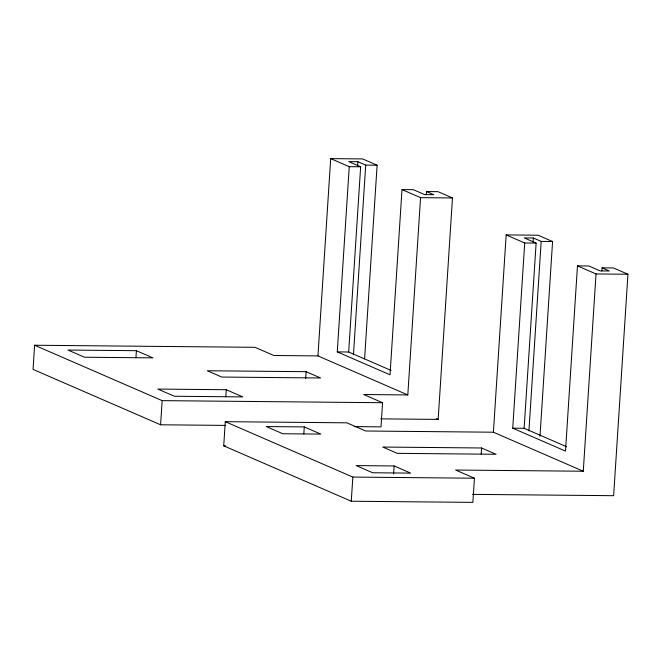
<?xml version="1.0" encoding="UTF-8"?>
<svg xmlns="http://www.w3.org/2000/svg" width="661" height="661" viewBox="0 0 661 661"><rect width="100%" height="100%" fill="white"/><g stroke="black" fill="none" stroke-linecap="round" stroke-linejoin="round"><path stroke-width="0.99" d="M317.941 355.915L330.698 158.623L349.248 166.679L337.267 351.892L390.031 374.804L402.004 189.591L420.561 197.656L407.804 394.939L317.941 355.915L273.861 355.502L255.014 347.314L34.612 345.24L33.05 369.4L160.598 424.792L225.484 425.403M135.935 357.741L136.397 350.694L67.992 350.049L84.517 357.229L152.914 357.874L136.397 350.694M160.598 424.792L162.16 400.632L34.612 345.24M225.806 396.765L226.26 389.726L157.855 389.081L174.38 396.253L242.777 396.897L226.26 389.726M583.275 471.235L455.594 470.037L474.433 478.217L472.871 502.377L351.272 501.228L223.724 445.836L225.285 421.677L346.885 422.825L365.723 431.005L493.403 432.211L583.275 471.235L596.032 273.943L577.474 265.887L565.502 451.099L512.738 428.188L524.718 242.975L506.169 234.919L493.403 432.211M305.646 378.736L306.101 371.689L207.298 370.755L221.79 377.051L320.593 377.985L306.101 371.689M303.812 433.963L304.267 426.915L266.267 426.56L282.784 433.732L320.792 434.095L304.267 426.915M357.593 165.82L357.857 161.705L348.744 161.614L360.65 166.787L348.669 351.999L391.064 370.416M353.453 354.635L365.707 165.11L357.857 161.705M351.272 501.228L352.834 477.077L225.285 421.677M364.591 358.857L377.109 165.217L362.616 158.921L330.698 158.623M407.804 394.939L363.724 394.526L382.562 402.714L381 426.866L354.222 426.618M393.609 473.995L394.13 465.947L356.13 465.592L372.647 472.764L410.655 473.119L394.13 465.947M426.386 194.64L426.585 191.55L437.987 191.657L452.479 197.953L438.16 419.405L380.645 418.859M481.175 454.024L481.572 447.984L382.769 447.051L397.261 453.347L496.064 454.272L481.572 447.984M533.063 242.116L533.328 238.001L524.214 237.91L536.121 243.083L524.14 428.295L566.535 446.704M528.924 430.922L541.177 241.405L533.328 238.001M539.996 436.186L552.579 241.513L538.087 235.217L506.169 234.919M601.857 270.936L602.055 267.845L613.458 267.953L627.95 274.249L613.631 495.692L472.565 494.37M365.707 165.11L377.109 165.217M349.248 166.679L360.65 166.787M402.004 189.591L413.406 189.699L424.709 194.615L433.831 194.698L426.585 191.55M420.561 197.656L452.479 197.953M541.177 241.405L552.579 241.513M524.718 242.975L536.121 243.083M577.474 265.887L588.877 265.995L600.18 270.903L609.302 270.993L602.055 267.845M596.032 273.943L627.95 274.249M337.267 351.892L348.669 351.999M162.16 400.632L382.562 402.714M512.738 428.188L524.14 428.295M223.724 445.836L225.781 445.853M352.834 477.077L474.433 478.217M436.351 418.611L438.16 419.405"/></g></svg>
